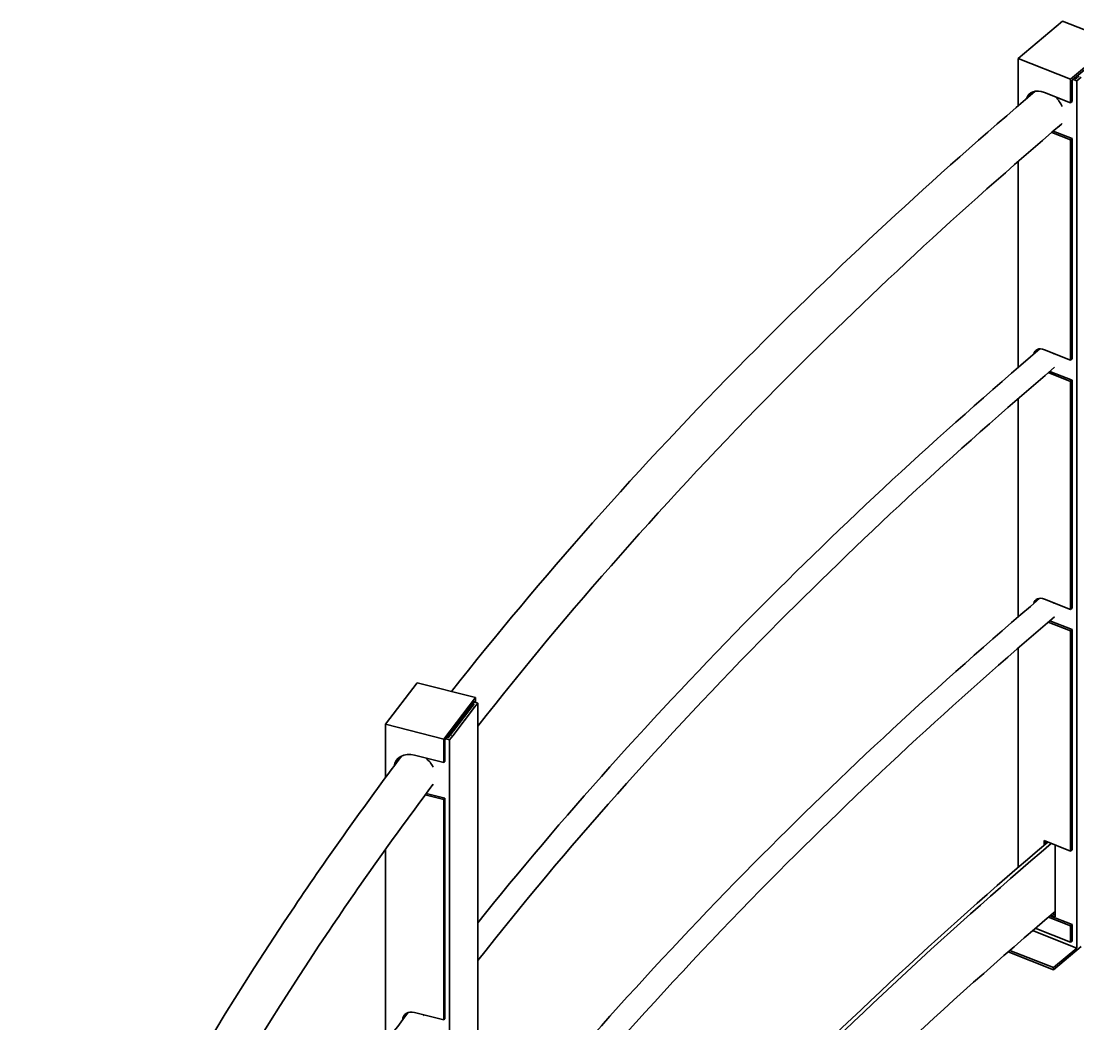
# Model space of a CAD drawing. Header units: millimetres. Extents: x 0 to 42050, y 0 to 29700.
# Drawn here: x 23392.2 to 23876.4, y 13624.1 to 14083.7 of the extents above; entities that cross this region are included whole.
import ezdxf

# ---------------------------------------------------------------- set-up
doc = ezdxf.new("R2010")
doc.units = ezdxf.units.MM
doc.header["$LTSCALE"] = 50
doc.layers.add('Visible', color=7, linetype='Continuous', lineweight=35)
doc.layers.add('Visible Narrow', color=7, linetype='Continuous', lineweight=18)

msp = doc.modelspace()

# ---------------------------------------------------------------- linework, layer by layer
at = {"layer": 'Visible'}
for p, q in [((23849, 14066.53), (23869.33, 14083.69)), ((23893.43, 14074.16), (23869.33, 14083.69)), ((23893.43, 14074.16), (23873.09, 14057.01)), ((23892.75, 14072.61), (23873.77, 14056.6)), ((23873.09, 14057.01), (23849, 14066.53)), ((23849, 14044.85), (23849, 14066.53)), ((23873.09, 14057.01), (23873.09, 14046.23)), ((23873.77, 14056.6), (23873.77, 14046.81)), ((23874.22, 14056.98), (23875.87, 14056.33)), ((23874.9, 14057.56), (23875.56, 14057.3)), ((23876.92, 14058.44), (23875.56, 14057.3)), ((23877.91, 14058.05), (23875.87, 14056.33)), ((23875.87, 14056.33), (23875.87, 13658.86)), ((23861.04, 14050.99), (23873.09, 14046.23)), ((23873.09, 14046.23), (23873.77, 14046.81)), ((23873.09, 14029.25), (23864.46, 14032.66)), ((23865.13, 14033.24), (23873.77, 14029.82)), ((23873.77, 14029.82), (23873.09, 14029.25)), ((23873.09, 14029.25), (23873.09, 13928.33)), ((23873.77, 14029.82), (23873.77, 13928.9)), ((23849, 13924.89), (23849, 14019.29)), ((23861.04, 13933.09), (23873.09, 13928.33)), ((23873.09, 13928.33), (23873.77, 13928.9)), ((23873.09, 13918.53), (23862.83, 13922.59)), ((23863.5, 13923.16), (23873.77, 13919.11)), ((23873.77, 13919.11), (23873.09, 13918.53)), ((23873.09, 13918.53), (23873.09, 13814.02)), ((23873.77, 13919.11), (23873.77, 13814.59)), ((23849, 13810.58), (23849, 13910.66)), ((23861.04, 13818.78), (23873.09, 13814.02)), ((23873.09, 13814.02), (23873.77, 13814.59)), ((23873.09, 13804.22), (23862.83, 13808.28)), ((23863.5, 13808.85), (23873.77, 13804.8)), ((23873.77, 13804.8), (23873.09, 13804.22)), ((23873.09, 13804.22), (23873.09, 13703.31)), ((23873.77, 13804.8), (23873.77, 13703.88)), ((23849, 13695.81), (23849, 13796.35)), ((23559.17, 13761.43), (23573.65, 13780.45)), ((23600.39, 13773.67), (23573.65, 13780.45)), ((23600.39, 13773.67), (23585.9, 13754.64)), ((23599.9, 13772.05), (23586.38, 13754.3)), ((23598.86, 13769.54), (23588.88, 13756.44)), ((23598.86, 13769.54), (23599.83, 13770.81)), ((23599.1, 13771), (23599.83, 13770.81)), ((23599.58, 13771.63), (23601.41, 13771.17)), ((23599.9, 13771.55), (23599.9, 13772.05)), ((23599.96, 13769.26), (23601.41, 13771.17)), ((23600.39, 13771.43), (23600.39, 13773.67)), ((23601.41, 13771.17), (23601.41, 13373.7)), ((23589.98, 13756.16), (23599.96, 13769.26)), ((23585.9, 13754.64), (23559.17, 13761.43)), ((23559.17, 13736.92), (23559.17, 13761.43)), ((23587.19, 13755.35), (23587.92, 13755.17)), ((23588.88, 13756.44), (23587.92, 13755.17)), ((23589.98, 13756.16), (23588.53, 13754.25)), ((23585.9, 13754.64), (23585.9, 13743.86)), ((23586.38, 13754.3), (23586.38, 13744.5)), ((23586.7, 13754.72), (23588.53, 13754.25)), ((23588.53, 13754.25), (23588.53, 13356.78)), ((23572.53, 13747.26), (23585.9, 13743.86)), ((23585.9, 13743.86), (23586.38, 13744.5)), ((23585.9, 13726.88), (23577.38, 13729.04)), ((23577.85, 13729.68), (23586.38, 13727.51)), ((23586.38, 13727.51), (23585.9, 13726.88)), ((23585.9, 13726.88), (23585.9, 13625.96)), ((23586.38, 13727.51), (23586.38, 13626.6)), ((23860.88, 13706.03), (23860.88, 13708.13)), ((23860.88, 13708.13), (23873.09, 13703.31)), ((23861.56, 13707.86), (23861.56, 13706.61)), ((23559.17, 13615.41), (23559.17, 13704.1)), ((23865.97, 13706.12), (23865.97, 13673.23)), ((23873.09, 13703.31), (23873.77, 13703.88)), ((23873.09, 13669.01), (23862.9, 13673.04)), ((23863.57, 13673.61), (23873.77, 13669.58)), ((23865.97, 13673.23), (23864.02, 13674)), ((23864.7, 13674.57), (23865.97, 13674.07)), ((23873.09, 13661.5), (23856.9, 13667.9)), ((23873.77, 13669.58), (23873.09, 13669.01)), ((23873.09, 13669.01), (23873.09, 13661.5)), ((23873.77, 13669.58), (23873.77, 13662.07)), ((23855.67, 13666.84), (23875.87, 13658.86)), ((23877.91, 13659.6), (23865.25, 13648.92)), ((23865.25, 13649.9), (23875.87, 13658.86)), ((23873.77, 13662.07), (23873.09, 13661.5)), ((23865.25, 13648.92), (23844.48, 13657.14)), ((23865.25, 13649.9), (23845.25, 13657.81)), ((23865.25, 13648.92), (23865.25, 13649.9)), ((23572.53, 13629.35), (23585.9, 13625.96)), ((23585.9, 13625.96), (23586.38, 13626.6))]:
    msp.add_line(p, q, dxfattribs=at)
for centre, major_axis, ratio, start_param, end_param in [((23861.04, 14042.5), (-6.71, 7.95), 0.673789, 5.386376, 6.677129), ((23861.72, 14043.07), (-6.71, 7.95), 0.673789, 0.063312, 0.392392), ((23861.51, 14043.72), (6.71, -7.95), 0.673789, 1.146882, 1.662515), ((23861.51, 14043.72), (6.71, -7.95), 0.673789, 6.161306, 6.484277), ((23862.19, 14044.29), (6.71, -7.95), 0.673789, 6.157537, 6.219874), ((23861.04, 13928.19), (-3.87, 4.59), 0.673789, 5.386376, 6.760628), ((23861.72, 13928.77), (-3.87, 4.59), 0.673789, 0.109888, 0.475318), ((23861.51, 13929.41), (3.87, -4.59), 0.673789, 1.365623, 1.46972), ((23861.04, 13813.88), (-3.87, 4.59), 0.673789, 5.386376, 6.760628), ((23861.72, 13814.46), (-3.87, 4.59), 0.673789, 0.109888, 0.475318), ((23861.51, 13815.1), (3.87, -4.59), 0.673789, 1.365623, 1.46972), ((23585, 13756.29), (8.27, -6.3), 0.747459, 1.278215, 1.347371), ((23572.53, 13738.76), (-8.27, 6.3), 0.747459, 5.229803, 6.679998), ((23573.02, 13739.4), (-8.27, 6.3), 0.747459, 0.051297, 0.395021), ((23572.6, 13740.01), (8.27, -6.3), 0.747459, 0.990309, 1.536174), ((23572.6, 13740.01), (8.27, -6.3), 0.747459, 6.24869, 6.327705), ((26536.67, 12661.72), (-3229.8, 0), 0.57735, 5.68783, 5.8528), ((26536.67, 12661.72), (-3227.8, 0), 0.57735, 5.687833, 5.854152), ((26536.67, 12629.06), (-3227.8, 0), 0.57735, 5.686862, 5.854152), ((23572.53, 13624.45), (-4.77, 3.63), 0.747459, 5.229803, 6.763911), ((23573.02, 13625.09), (-4.77, 3.63), 0.747459, 0.088993, 0.478299), ((23572.6, 13625.7), (4.77, -3.63), 0.747459, 1.20905, 1.354251)]:
    msp.add_ellipse(centre, major_axis=major_axis, ratio=ratio, start_param=start_param, end_param=end_param, dxfattribs=at)
for points, knots in [([(23589.39, 13776.46), (23630.47, 13828.55), (23675.65, 13879.53), (23766.06, 13970.95), (23810.13, 14011.79), (23856.85, 14051.57)], [4.546543, 4.546543, 4.546543, 4.546543, 4.6380856, 4.6380856, 4.7150744, 4.7150744, 4.7150744, 4.7150744]), ([(23601.41, 13760.48), (23642.85, 13813.37), (23688.61, 13865.15), (23779.24, 13956.8), (23822.73, 13997.11), (23868.85, 14036.42)], [4.5441672, 4.5441672, 4.5441672, 4.5441672, 4.6380856, 4.6380856, 4.7147854, 4.7147854, 4.7147854, 4.7147854]), ([(23601.41, 13670.38), (23640.05, 13718.56), (23682.23, 13765.78), (23768.83, 13853.35), (23812.6, 13893.92), (23858.99, 13933.46)], [4.552946, 4.552946, 4.552946, 4.552946, 4.6380856, 4.6380856, 4.7147269, 4.7147269, 4.7147269, 4.7147269]), ([(23601.41, 13653.1), (23642.06, 13704.63), (23686.81, 13755.1), (23776.17, 13845.48), (23819.62, 13885.76), (23865.69, 13925.03)], [4.5466988, 4.5466988, 4.5466988, 4.5466988, 4.6380856, 4.6380856, 4.7145684, 4.7145684, 4.7145684, 4.7145684]), ([(23601.41, 13556.08), (23640.05, 13604.25), (23682.23, 13651.47), (23768.83, 13739.04), (23812.6, 13779.62), (23858.99, 13819.15)], [4.552946, 4.552946, 4.552946, 4.552946, 4.6380856, 4.6380856, 4.7147269, 4.7147269, 4.7147269, 4.7147269]), ([(23601.41, 13538.79), (23642.06, 13590.32), (23686.81, 13640.79), (23776.17, 13731.17), (23819.62, 13771.45), (23865.69, 13810.72)], [4.5466988, 4.5466988, 4.5466988, 4.5466988, 4.6380856, 4.6380856, 4.7145684, 4.7145684, 4.7145684, 4.7145684]), ([(23392.24, 13449.27), (23425.51, 13526.93), (23467.35, 13603.32), (23533.03, 13701.04), (23549.44, 13724.09), (23566.64, 13746.93)], [4.3617487, 4.3617487, 4.3617487, 4.3617487, 4.4894788, 4.4894788, 4.5293124, 4.5293124, 4.5293124, 4.5293124]), ([(23410.16, 13442.04), (23442.9, 13518.4), (23484.1, 13593.6), (23548.57, 13689.52), (23564.45, 13711.85), (23581.08, 13733.99)], [4.361958, 4.361958, 4.361958, 4.361958, 4.4894788, 4.4894788, 4.5285354, 4.5285354, 4.5285354, 4.5285354]), ([(23410.16, 13364.75), (23440.81, 13431.34), (23477.83, 13496.92), (23536.37, 13584.03), (23552.56, 13606.77), (23569.51, 13629.31)], [4.3791032, 4.3791032, 4.3791032, 4.3791032, 4.4894788, 4.4894788, 4.5288844, 4.5288844, 4.5288844, 4.5288844])]:
    msp.add_open_spline(points, degree=3, knots=knots, dxfattribs=at)
at = {"layer": 'Visible Narrow'}
for p, q in [((23599.96, 13769.26), (23598.86, 13769.54)), ((23588.88, 13756.44), (23589.98, 13756.16))]:
    msp.add_line(p, q, dxfattribs=at)

doc.saveas('drawing.dxf')
